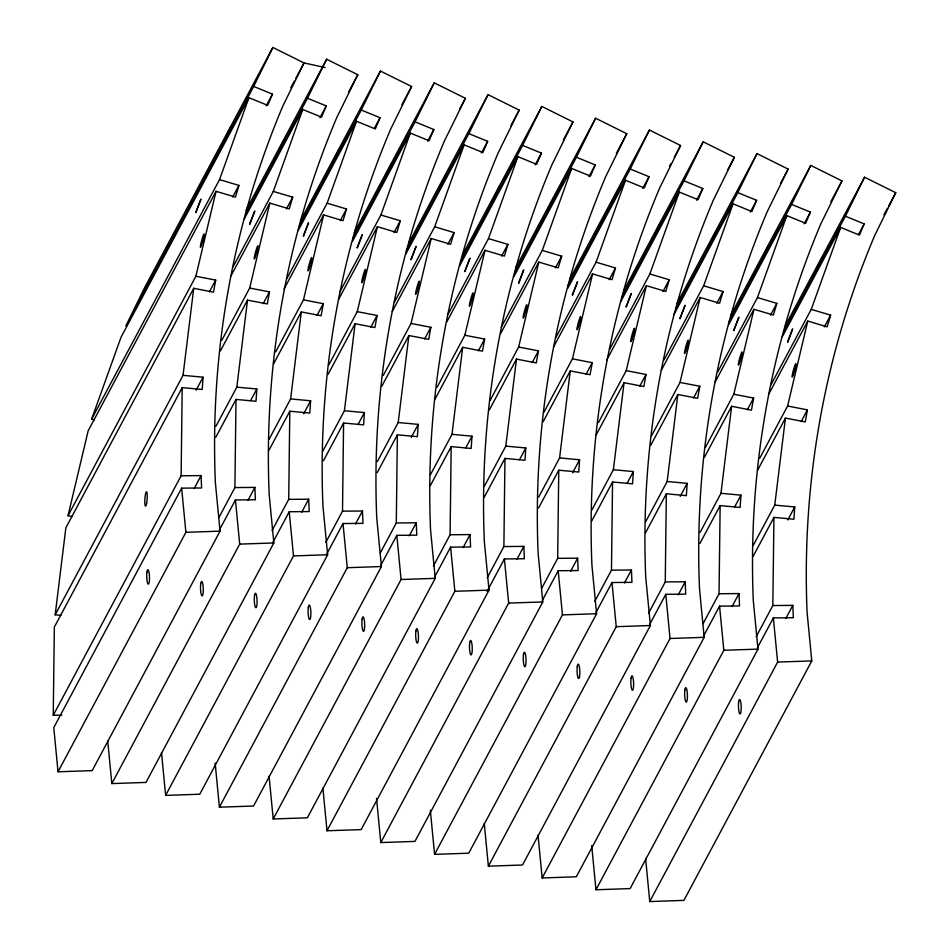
<?xml version="1.0" encoding="UTF-8"?>
<svg xmlns="http://www.w3.org/2000/svg" width="949" height="949" viewBox="0 0 949 949"><rect width="100%" height="100%" fill="white"/><g stroke="black" fill="none" stroke-linecap="round" stroke-linejoin="round"><path stroke-width="1.42" d="M61.815 715.178L53.251 715.249L54.342 627.099L182.208 387.631L202.208 389.47L203.039 377.192L183.038 375.341L55.172 614.822L60.89 615.343M53.251 715.249L181.117 475.781L182.208 387.631M218.934 517.513L234.913 487.572L236.004 399.422L256.005 401.273L256.823 388.983L236.835 387.145L215.981 426.184M272.031 530.61L288.71 499.376L289.801 411.225L309.789 413.064L310.62 400.775L290.619 398.936L269.077 439.28M325.827 542.401L342.506 511.167L343.585 423.017L363.586 424.855L364.416 412.578L344.416 410.739L322.874 451.083M380.312 552.899L396.291 522.97L397.382 434.82L417.382 436.659L418.201 424.369L398.212 422.53L377.358 461.582M433.408 565.995L450.087 534.762L451.178 446.611L471.167 448.45L471.997 436.172L451.997 434.334L430.455 474.678M487.205 577.799L503.883 546.553L504.963 458.414L524.963 460.253L525.793 447.964L505.793 446.125L484.251 486.469M541.689 588.285L557.668 558.356L558.759 470.206L578.76 472.044L579.578 459.767L559.59 457.916L538.735 496.968M594.786 601.381L611.464 570.147L612.556 481.997L632.544 483.836L633.374 471.558L613.374 469.719L591.832 510.064M648.582 613.184L665.261 581.951L666.34 493.8L686.341 495.639L687.171 483.349L667.171 481.511L645.628 521.855M703.067 623.683L719.045 593.742L720.137 505.592L740.137 507.43L740.955 495.153L720.967 493.314L700.113 532.353M756.163 636.779L772.842 605.545L773.933 517.395L793.922 519.233L794.752 506.944L774.752 505.105L753.209 545.45M55.172 614.822L65.861 527.798L193.726 288.318L213.525 292.15L215.696 280.097L195.885 276.266L68.02 515.734L72.266 516.553M183.038 375.341L193.726 288.318M236.835 387.145L247.511 300.121L267.321 303.953L269.48 291.889L249.682 288.057L221.876 340.122M290.619 398.936L301.308 311.913L321.118 315.744L323.277 303.692L303.466 299.86L275.673 351.913M344.416 410.739L355.104 323.716L374.902 327.547L377.073 315.483L357.263 311.652L328.769 365.009M398.212 422.53L408.889 335.507L428.699 339.339L430.858 327.286L411.059 323.443L383.254 375.507M451.997 434.334L462.685 347.298L482.495 351.142L484.654 339.078L464.844 335.246L437.05 387.299M505.793 446.125L516.481 359.102L536.28 362.933L538.451 350.869L518.64 347.037L490.147 400.407M559.59 457.916L570.266 370.893L590.076 374.725L592.235 362.672L572.437 358.841L543.943 412.198M613.374 469.719L624.062 382.696L643.873 386.528L646.032 374.464L626.221 370.632L598.428 422.696M667.171 481.511L677.859 394.487L697.657 398.319L699.828 386.267L680.018 382.435L651.524 435.793M720.967 493.314L731.643 406.291L751.454 410.122L753.613 398.058L733.814 394.226L705.321 447.584M774.752 505.105L785.44 418.082L805.25 421.914L807.409 409.861L787.599 406.018L759.805 458.082M68.02 515.734L88.174 430.787L216.04 191.318L235.447 197.095L238.923 185.399L219.527 179.61L91.662 419.09L94.425 419.909M195.885 276.266L216.04 191.318M249.682 288.057L269.836 203.11L289.231 208.899L292.719 197.19L273.312 191.413L233.015 266.894M303.466 299.86L323.633 214.913L343.028 220.69L346.504 208.994L327.108 203.205L286.8 278.698M357.263 311.652L377.417 226.704L396.824 232.493L400.3 220.785L380.905 215.008L339.896 291.794M411.059 323.443L431.214 238.507L450.609 244.284L454.097 232.588L434.689 226.799L394.393 302.28M464.844 335.246L485.01 250.299L504.405 256.088L507.881 244.379L488.486 238.59L448.177 314.083M518.64 347.037L538.795 262.09L558.202 267.879L561.678 256.171L542.282 250.394L501.274 327.18M572.437 358.841L592.591 273.893L611.986 279.67L615.474 267.974L596.067 262.185L555.77 337.678M626.221 370.632L646.388 285.685L665.783 291.473L669.259 279.765L649.863 273.988L609.555 349.469M680.018 382.435L700.184 297.488L719.579 303.265L723.055 291.568L703.66 285.779L664.039 359.968M733.814 394.226L753.969 309.279L773.376 315.068L776.851 303.36L757.444 297.583L717.835 371.759M787.599 406.018L807.765 321.07L827.16 326.859L830.636 315.163L811.241 309.374L770.932 384.855M91.662 419.09L121.069 337.144L248.935 97.676L267.713 105.351L272.47 94.129L253.691 86.454L125.826 325.934L144.995 286.918L272.861 47.45L304.024 62.931L325.163 67.569M219.527 179.61L248.935 97.676M273.312 191.413L302.731 109.467L321.509 117.142L326.266 105.92L307.476 98.257L246.325 212.79M327.108 203.205L356.527 121.27L375.306 128.945L380.051 117.723L361.272 110.048L299.421 225.886M380.905 215.008L410.312 133.062L429.09 140.737L433.847 129.515L415.069 121.852L353.218 237.677M434.689 226.799L464.108 144.865L482.887 152.528L487.644 141.318L468.865 133.643L406.314 250.773M488.486 238.59L517.905 156.656L536.683 164.331L541.428 153.109L522.65 145.434L460.799 261.272M542.282 250.394L571.689 168.459L590.468 176.123L595.225 164.912L576.446 157.237L514.595 273.063M596.067 262.185L625.486 180.251L644.264 187.926L649.021 176.704L630.243 169.029L567.692 286.171M649.863 273.988L679.282 192.042L698.061 199.717L702.806 188.495L684.027 180.832L622.176 296.657M703.66 285.779L733.067 203.845L751.845 211.52L756.602 200.298L737.824 192.623L675.973 308.461M757.444 297.583L786.863 215.637L805.642 223.312L810.399 212.09L791.62 204.426L729.069 321.557M811.241 309.374L840.66 227.44L859.438 235.103L864.183 223.893L845.405 216.218L783.554 332.055M253.691 86.454L272.861 47.45M307.476 98.257L326.646 59.241L357.82 74.734L336.705 117.688A980.281 914.551 28.1 0 0 269.16 494.334L273.846 542.947L145.98 782.427L111.828 783.589L107.712 740.896M361.272 110.048L380.442 71.045L411.617 86.525L390.502 129.491A980.281 914.551 28.1 0 0 322.945 506.125L327.642 554.75L199.776 794.218L165.624 795.381L161.508 752.687M415.069 121.852L434.239 82.836L465.401 98.328L444.286 141.282A980.281 914.551 28.1 0 0 376.741 517.929L381.427 566.541L253.561 806.021L219.409 807.184L215.15 763.02M468.865 133.643L488.023 94.639L519.198 110.12L498.083 153.086A980.281 914.551 28.1 0 0 430.538 529.72L435.223 578.344L307.357 817.813L273.205 818.975L269.089 776.282M522.65 145.434L541.82 106.43L572.994 121.923L551.879 164.877A980.281 914.551 28.1 0 0 484.334 541.523L489.02 590.136L361.154 829.616L327.002 830.766L322.885 788.085M576.446 157.237L595.616 118.234L626.779 133.714L605.676 176.668A980.281 914.551 28.1 0 0 538.119 553.314L542.804 601.939L414.938 841.407L380.786 842.57L376.528 798.406M630.243 169.029L649.413 130.025L680.575 145.505L659.46 188.471A980.281 914.551 28.1 0 0 591.915 565.118L596.601 613.73L468.735 853.198L434.583 854.361L430.324 810.197M684.027 180.832L703.197 141.816L734.372 157.309L713.257 200.263A980.281 914.551 28.1 0 0 645.711 576.909L650.397 625.521L522.531 865.002L488.379 866.164L484.263 823.471M737.824 192.623L756.994 153.619L788.156 169.1L767.053 212.066A980.281 914.551 28.1 0 0 699.496 588.7L704.182 637.325L576.316 876.793L542.164 877.955L538.047 835.262M791.62 204.426L810.79 165.411L841.953 180.903L820.838 223.857A980.281 914.551 28.1 0 0 753.292 600.503L757.978 649.116L630.112 888.596L595.96 889.759L591.702 845.595M845.405 216.218L864.575 177.214L895.749 192.694L874.634 235.66A980.281 914.551 28.1 0 0 807.089 612.295L811.775 660.919L683.909 900.387L649.757 901.55L645.64 858.857M266.218 105.837L272.47 94.129M290.821 87.664L294.297 81.151M295.685 78.553L304.024 62.931L282.909 105.897A980.281 914.551 28.1 0 0 215.364 482.543L220.049 531.155L92.183 770.624L58.031 771.786L53.773 727.622L181.639 488.154L201.603 487.976L201.081 475.603L181.117 475.781M232.671 197.107L238.923 185.399M246.04 210.215L326.646 59.241M244.356 218.792L302.731 109.467M209.432 291.806L215.696 280.097M230.927 275.993L269.836 203.11M320.003 117.64L326.266 105.92M348.781 91.65L357.82 74.734M286.456 208.91L292.719 197.19M196.087 390.205L203.039 377.192M220.417 350.881L247.511 300.121M300.525 220.714L380.442 71.045M298.152 230.595L356.527 121.27M263.229 303.609L269.48 291.889M284.024 289.089L323.633 214.913M374.499 128.139L380.051 117.723M215.85 437.169L236.004 399.422M194.142 488.616L201.081 475.603M401.878 104.746L411.617 86.525M340.252 220.702L346.504 208.994M250.572 400.692L256.823 388.983M273.514 363.977L301.308 311.913M58.031 771.786L185.897 532.318L181.639 488.154M354.321 232.505L434.239 82.836M352.637 241.093L410.312 133.062M317.025 315.4L323.277 303.692M338.508 299.587L377.417 226.704M219.456 529.886L235.435 499.945L255.4 499.779L254.878 487.406L234.913 487.572M427.596 141.235L433.847 129.515M268.947 450.265L289.801 411.225M247.926 500.42L254.878 487.406M459.85 108.732L465.401 98.328M394.049 232.505L400.3 220.785M303.668 413.8L310.62 400.775M327.998 374.475L355.104 323.716M111.828 783.589L239.694 544.109L235.435 499.945M408.805 243.003L488.023 94.639M405.733 254.19L464.108 144.865M370.81 327.203L377.073 315.483M392.305 311.391L431.214 238.507M272.553 542.982L289.231 511.748L309.196 511.57L308.674 499.198L288.71 499.376M481.38 153.026L487.644 141.318M323.443 460.763L343.585 423.017M301.723 512.211L308.674 499.198M510.859 125.743L519.198 110.12M447.833 244.296L454.097 232.588M358.153 424.286L364.416 412.578M381.795 386.267L408.889 335.507M165.624 795.381L293.49 555.912L289.231 511.748M462.602 254.807L541.82 106.43M459.53 265.981L517.905 156.656M424.606 338.995L430.858 327.286M446.789 321.877L485.01 250.299M327.037 553.481L343.016 523.54L362.981 523.374L362.459 511.001L342.506 511.167M535.177 164.829L541.428 153.109M377.228 472.555L397.382 434.82M355.519 524.014L362.459 511.001M563.255 140.144L572.994 121.923M501.63 256.088L507.881 244.379M411.249 437.382L418.201 424.369M434.891 399.363L462.685 347.298M219.409 807.184L347.275 567.704L343.016 523.54M515.698 267.903L595.616 118.234M514.014 276.479L571.689 168.459M478.403 350.786L484.654 339.078M500.574 333.68L538.795 262.09M380.834 565.272L396.812 535.343L416.777 535.165L416.255 522.792L396.291 522.97M588.973 176.621L595.225 164.912M430.324 485.663L451.178 446.611M409.304 535.805L416.255 522.792M616.352 153.24L626.779 133.714M555.426 267.891L561.678 256.171M465.745 447.881L471.997 436.172M489.376 409.861L516.481 359.102M273.205 818.975L401.071 579.507L396.812 535.343M570.183 278.389L649.413 130.025M567.81 288.271L625.486 180.251M532.187 362.589L538.451 350.869M553.682 346.776L592.591 273.893M434.618 577.075L450.609 547.134L470.574 546.968L470.052 534.584L450.087 534.762M642.758 188.412L649.021 176.704M484.12 497.454L504.963 458.414M463.1 547.609L470.052 534.584M669.46 166.336L670.848 163.726M674.324 157.226L680.575 145.505M609.211 279.682L615.474 267.974M519.53 459.684L525.793 447.964M543.172 421.653L570.266 370.893M327.002 830.766L454.868 591.298L450.609 547.134M623.979 290.192L703.197 141.816M620.907 301.367L679.282 192.042M585.984 374.381L592.235 362.672M606.779 359.873L646.388 285.685M487.027 591.464L504.394 558.937L524.358 558.759L523.836 546.387L503.883 546.553M696.554 200.215L702.806 188.495M538.605 507.952L558.759 470.206M516.897 559.4L523.836 546.387M727.42 170.322L734.372 157.309M663.007 291.485L669.259 279.765M572.627 472.78L579.578 459.767M596.269 434.749L624.062 382.696M380.786 842.57L508.652 603.089L504.394 558.937M677.076 303.289L756.994 153.619M674.004 314.475L733.067 203.845M639.78 386.184L646.032 374.464M661.263 370.371L700.184 297.488M542.211 600.658L558.19 570.729L578.155 570.551L577.633 558.178L557.668 558.356M750.351 212.007L756.602 200.298M591.702 521.048L612.556 481.997M570.681 571.191L577.633 558.178M780.517 183.418L788.156 169.1M716.803 303.277L723.055 291.568M627.123 483.266L633.374 471.558M650.753 445.247L677.859 394.487M434.583 854.361L562.449 614.893L558.19 570.729M730.872 315.08L810.79 165.411M728.488 324.961L786.863 215.637M693.565 397.975L699.828 386.267M715.06 382.162L753.969 309.279M595.996 612.461L611.986 582.52L631.951 582.354L631.429 569.981L611.464 570.147M804.135 223.81L810.399 212.09M645.498 532.84L666.34 493.8M624.478 582.994L631.429 569.981M830.838 201.722L841.953 180.903M770.588 315.08L776.851 303.36M680.219 496.374L687.171 483.349M704.549 457.038L731.643 406.291M488.379 866.164L616.245 626.684L611.986 582.52M785.357 325.578L864.575 177.214M782.284 336.765L840.66 227.44M747.361 409.778L753.613 398.058M768.844 393.954L807.765 321.07M649.792 624.252L665.771 594.323L685.736 594.145L685.225 581.773L665.261 581.951M858.631 234.296L864.183 223.893M699.982 543.338L720.137 505.592M678.274 594.786L685.225 581.773M883.934 214.818L887.41 208.317M888.798 205.708L895.749 192.694M824.384 326.871L830.636 315.163M734.704 506.861L740.955 495.153M757.646 470.146L785.44 418.082M542.164 877.955L670.03 638.487L665.771 594.323M801.158 421.57L807.409 409.861M703.589 636.055L719.567 606.114L739.532 605.948L739.01 593.576L719.045 593.742M753.079 556.434L773.933 517.395M732.059 606.589L739.01 593.576M787.8 519.957L794.752 506.944M595.96 889.759L723.826 650.279L719.567 606.114M757.373 647.847L773.364 617.918L793.328 617.74L792.806 605.367L772.842 605.545M785.855 618.38L792.806 605.367M649.757 901.55L777.622 662.082L773.364 617.918M185.897 532.318L220.049 531.155M239.694 544.109L273.846 542.947M293.49 555.912L327.642 554.75M347.275 567.704L381.427 566.541M401.071 579.507L435.223 578.344M454.868 591.298L489.02 590.136M508.652 603.089L542.804 601.939M562.449 614.893L596.601 613.73M616.245 626.684L650.397 625.521M670.03 638.487L704.182 637.325M723.826 650.279L757.978 649.116M777.622 662.082L811.775 660.919M230.785 127.344L224.379 140.262L230.785 127.344M284.57 139.135L278.176 152.065L284.57 139.135M331.972 163.809L338.366 150.938L331.972 163.809M385.757 175.601L392.162 162.73L385.757 175.601M439.553 187.404L445.959 174.533L439.553 187.404M493.35 199.195L499.743 186.324L493.35 199.195M547.134 210.998L553.54 198.127L547.134 210.998M600.931 222.79L607.336 209.919L600.931 222.79M654.727 234.581L661.121 221.71L654.727 234.581M708.512 246.384L714.917 233.513L708.512 246.384M762.308 258.175L768.714 245.305L762.308 258.175M816.104 269.979L822.498 257.108L816.104 269.979M195.921 212.03L195.874 212.647L200.939 199.136L195.921 212.03M249.706 223.822L249.67 224.45L254.795 211.022L249.706 223.822M303.502 235.625L303.466 236.242L308.52 222.73L303.502 235.625M357.298 247.416L357.251 248.033L362.316 234.533L357.298 247.416M411.083 259.219L411.047 259.836L416.101 246.325L411.083 259.219M464.88 271.011L464.844 271.628L469.969 258.199L464.88 271.011M518.676 282.814L518.629 283.431L523.694 269.919L518.676 282.814M572.461 294.605L572.425 295.222L577.55 281.794L572.461 294.605M626.257 306.397L626.221 307.025L631.275 293.514L626.257 306.397M680.053 318.2L680.006 318.817L685.071 305.305L680.053 318.2M733.838 329.991L733.802 330.608L738.927 317.18L733.838 329.991M787.634 341.794L787.599 342.411L792.652 328.9L787.634 341.794M146.917 572.128A7.248 1.376 88.1 0 0 148.068 584.026A7.248 1.376 88.1 0 0 149.337 574.608A7.248 1.376 88.1 0 0 146.917 572.128M146.549 503.777A7.248 1.139 -86.2 0 0 146.692 491.902A7.248 1.139 -86.2 0 0 144.782 501.297A7.248 1.139 -86.2 0 0 146.549 503.777M201.544 245.044A6.987 0.605 -74.8 0 0 204.154 234.012A6.987 0.605 -74.8 0 0 201.069 242.873A6.987 0.605 -74.8 0 0 201.544 245.044M200.713 583.92A7.248 1.376 88.1 0 0 201.864 595.818A7.248 1.376 88.1 0 0 203.133 586.399A7.248 1.376 88.1 0 0 200.713 583.92M255.328 256.835A6.987 0.605 -74.8 0 0 257.95 245.803A6.987 0.605 -74.8 0 0 254.866 254.664A6.987 0.605 -74.8 0 0 255.328 256.835M254.498 595.711A7.248 1.376 88.1 0 0 255.649 607.609A7.248 1.376 88.1 0 0 256.918 598.214A7.248 1.376 88.1 0 0 254.498 595.711M309.125 268.638A6.987 0.605 -74.8 0 0 311.747 257.606A6.987 0.605 -74.8 0 0 308.65 266.467A6.987 0.605 -74.8 0 0 309.125 268.638M308.295 607.514A7.248 1.376 88.1 0 0 309.445 619.412A7.248 1.376 88.1 0 0 310.714 610.005A7.248 1.376 88.1 0 0 308.295 607.514M362.921 280.43A6.987 0.605 -74.8 0 0 365.531 269.397A6.987 0.605 -74.8 0 0 362.447 278.259A6.987 0.605 -74.8 0 0 362.921 280.43M362.091 619.306A7.248 1.376 88.1 0 0 363.242 631.204A7.248 1.376 88.1 0 0 364.511 621.797A7.248 1.376 88.1 0 0 362.091 619.306M416.706 292.233A6.987 0.605 -74.8 0 0 419.328 281.201A6.987 0.605 -74.8 0 0 416.243 290.05A6.987 0.605 -74.8 0 0 416.706 292.233M415.876 631.097A7.248 1.376 88.1 0 0 417.026 643.007A7.248 1.376 88.1 0 0 418.295 633.6A7.248 1.376 88.1 0 0 415.876 631.097M470.502 304.024A6.987 0.605 -74.8 0 0 473.124 292.992A6.987 0.605 -74.8 0 0 470.028 301.853A6.987 0.605 -74.8 0 0 470.502 304.024M469.672 642.9A7.248 1.376 88.1 0 0 470.823 654.798A7.248 1.376 88.1 0 0 472.092 645.391A7.248 1.376 88.1 0 0 469.672 642.9M524.299 315.815A6.987 0.605 -74.8 0 0 526.909 304.783A6.987 0.605 -74.8 0 0 523.824 313.644A6.987 0.605 -74.8 0 0 524.299 315.815M523.468 654.691A7.248 1.376 88.1 0 0 524.619 666.601A7.248 1.376 88.1 0 0 525.888 657.194A7.248 1.376 88.1 0 0 523.468 654.691M578.083 327.619A6.987 0.605 -74.8 0 0 580.705 316.586A6.987 0.605 -74.8 0 0 577.621 325.448A6.987 0.605 -74.8 0 0 578.083 327.619M577.265 666.495A7.248 1.376 88.1 0 0 578.404 678.393A7.248 1.376 88.1 0 0 579.673 668.986A7.248 1.376 88.1 0 0 577.265 666.495M631.88 339.41A6.987 0.605 -74.8 0 0 634.501 328.378A6.987 0.605 -74.8 0 0 631.405 337.239A6.987 0.605 -74.8 0 0 631.88 339.41M631.049 678.286A7.248 1.376 88.1 0 0 632.2 690.184A7.248 1.376 88.1 0 0 633.469 680.777A7.248 1.376 88.1 0 0 631.049 678.286M685.676 351.213A6.987 0.605 -74.8 0 0 688.286 340.181A6.987 0.605 -74.8 0 0 685.202 349.042A6.987 0.605 -74.8 0 0 685.676 351.213M684.846 690.089A7.248 1.376 88.1 0 0 685.997 701.987A7.248 1.376 88.1 0 0 687.266 692.58A7.248 1.376 88.1 0 0 684.846 690.089M739.461 363.004A6.987 0.605 -74.8 0 0 742.082 351.972A6.987 0.605 -74.8 0 0 738.998 360.834A6.987 0.605 -74.8 0 0 739.461 363.004M738.642 701.88A7.248 1.376 88.1 0 0 739.781 713.778A7.248 1.376 88.1 0 0 741.05 704.372A7.248 1.376 88.1 0 0 738.642 701.88M793.257 374.796A6.987 0.605 -74.8 0 0 795.879 363.775A6.987 0.605 -74.8 0 0 792.783 372.625A6.987 0.605 -74.8 0 0 793.257 374.796"/></g></svg>
